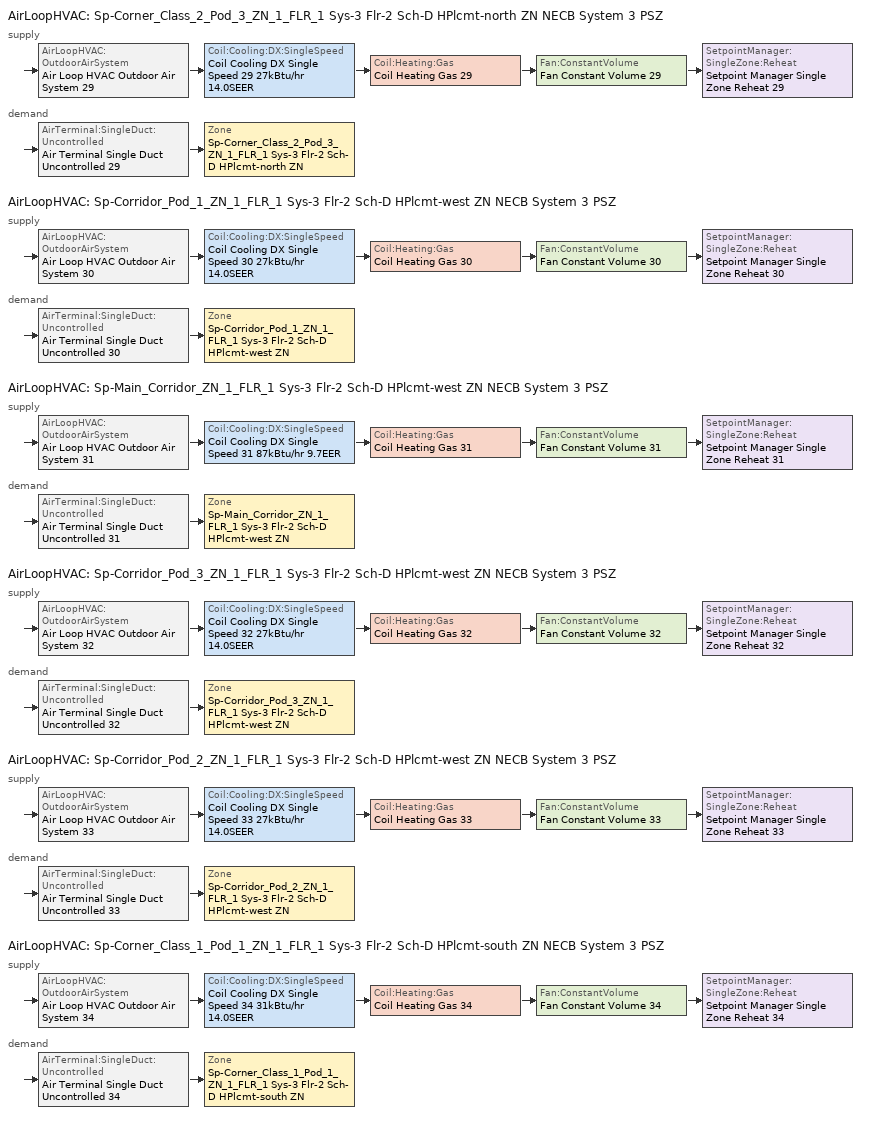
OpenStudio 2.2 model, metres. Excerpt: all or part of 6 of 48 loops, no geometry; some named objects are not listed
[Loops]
AirLoopHVAC 'Sp-Corner_Class_2_Pod_3_ZN_1_FLR_1 Sys-3 Flr-2 Sch-D HPlcmt-north ZN NECB System 3 PSZ'
 supply: AirLoopHVAC:OutdoorAirSystem 'Air Loop HVAC Outdoor Air System 29' > Coil:Cooling:DX:SingleSpeed 'Coil Cooling DX Single Speed 29 27kBtu/hr 14.0SEER' > Coil:Heating:Gas 'Coil Heating Gas 29' > Fan:ConstantVolume 'Fan Constant Volume 29' > SetpointManager:SingleZone:Reheat 'Setpoint Manager Single Zone Reheat 29'
 demand: AirTerminal:SingleDuct:Uncontrolled 'Air Terminal Single Duct Uncontrolled 29' > Zone 'Sp-Corner_Class_2_Pod_3_ZN_1_FLR_1 Sys-3 Flr-2 Sch-D HPlcmt-north ZN'
AirLoopHVAC 'Sp-Corridor_Pod_1_ZN_1_FLR_1 Sys-3 Flr-2 Sch-D HPlcmt-west ZN NECB System 3 PSZ'
 supply: AirLoopHVAC:OutdoorAirSystem 'Air Loop HVAC Outdoor Air System 30' > Coil:Cooling:DX:SingleSpeed 'Coil Cooling DX Single Speed 30 27kBtu/hr 14.0SEER' > Coil:Heating:Gas 'Coil Heating Gas 30' > Fan:ConstantVolume 'Fan Constant Volume 30' > SetpointManager:SingleZone:Reheat 'Setpoint Manager Single Zone Reheat 30'
 demand: AirTerminal:SingleDuct:Uncontrolled 'Air Terminal Single Duct Uncontrolled 30' > Zone 'Sp-Corridor_Pod_1_ZN_1_FLR_1 Sys-3 Flr-2 Sch-D HPlcmt-west ZN'
AirLoopHVAC 'Sp-Main_Corridor_ZN_1_FLR_1 Sys-3 Flr-2 Sch-D HPlcmt-west ZN NECB System 3 PSZ'
 supply: AirLoopHVAC:OutdoorAirSystem 'Air Loop HVAC Outdoor Air System 31' > Coil:Cooling:DX:SingleSpeed 'Coil Cooling DX Single Speed 31 87kBtu/hr 9.7EER' > Coil:Heating:Gas 'Coil Heating Gas 31' > Fan:ConstantVolume 'Fan Constant Volume 31' > SetpointManager:SingleZone:Reheat 'Setpoint Manager Single Zone Reheat 31'
 demand: AirTerminal:SingleDuct:Uncontrolled 'Air Terminal Single Duct Uncontrolled 31' > Zone 'Sp-Main_Corridor_ZN_1_FLR_1 Sys-3 Flr-2 Sch-D HPlcmt-west ZN'
AirLoopHVAC 'Sp-Corridor_Pod_3_ZN_1_FLR_1 Sys-3 Flr-2 Sch-D HPlcmt-west ZN NECB System 3 PSZ'
 supply: AirLoopHVAC:OutdoorAirSystem 'Air Loop HVAC Outdoor Air System 32' > Coil:Cooling:DX:SingleSpeed 'Coil Cooling DX Single Speed 32 27kBtu/hr 14.0SEER' > Coil:Heating:Gas 'Coil Heating Gas 32' > Fan:ConstantVolume 'Fan Constant Volume 32' > SetpointManager:SingleZone:Reheat 'Setpoint Manager Single Zone Reheat 32'
 demand: AirTerminal:SingleDuct:Uncontrolled 'Air Terminal Single Duct Uncontrolled 32' > Zone 'Sp-Corridor_Pod_3_ZN_1_FLR_1 Sys-3 Flr-2 Sch-D HPlcmt-west ZN'
AirLoopHVAC 'Sp-Corridor_Pod_2_ZN_1_FLR_1 Sys-3 Flr-2 Sch-D HPlcmt-west ZN NECB System 3 PSZ'
 supply: AirLoopHVAC:OutdoorAirSystem 'Air Loop HVAC Outdoor Air System 33' > Coil:Cooling:DX:SingleSpeed 'Coil Cooling DX Single Speed 33 27kBtu/hr 14.0SEER' > Coil:Heating:Gas 'Coil Heating Gas 33' > Fan:ConstantVolume 'Fan Constant Volume 33' > SetpointManager:SingleZone:Reheat 'Setpoint Manager Single Zone Reheat 33'
 demand: AirTerminal:SingleDuct:Uncontrolled 'Air Terminal Single Duct Uncontrolled 33' > Zone 'Sp-Corridor_Pod_2_ZN_1_FLR_1 Sys-3 Flr-2 Sch-D HPlcmt-west ZN'
AirLoopHVAC 'Sp-Corner_Class_1_Pod_1_ZN_1_FLR_1 Sys-3 Flr-2 Sch-D HPlcmt-south ZN NECB System 3 PSZ'
 supply: AirLoopHVAC:OutdoorAirSystem 'Air Loop HVAC Outdoor Air System 34' > Coil:Cooling:DX:SingleSpeed 'Coil Cooling DX Single Speed 34 31kBtu/hr 14.0SEER' > Coil:Heating:Gas 'Coil Heating Gas 34' > Fan:ConstantVolume 'Fan Constant Volume 34' > SetpointManager:SingleZone:Reheat 'Setpoint Manager Single Zone Reheat 34'
 demand: AirTerminal:SingleDuct:Uncontrolled 'Air Terminal Single Duct Uncontrolled 34' > Zone 'Sp-Corner_Class_1_Pod_1_ZN_1_FLR_1 Sys-3 Flr-2 Sch-D HPlcmt-south ZN'
[Sizing:Zone] Zone Cooling Design Supply Air Temperature Input Method=SupplyAirTemperature; Zone Cooling Design Supply Air Temperature {C}=13; Zone Cooling Design Supply Air Temperature Difference {deltaC}=11.11; Zone Heating Design Supply Air Temperature Input Method=SupplyAirTemperature; Zone Heating Design Supply Air Temperature {C}=43; Zone Heating Design Supply Air Temperature Difference {deltaC}=11.11; Zone Cooling Design Supply Air Humidity Ratio {kg-H2O/kg-air}=0.0085; Zone Heating Design Supply Air Humidity Ratio {kg-H2O/kg-air}=0.008; Zone Heating Sizing Factor=1.3; Zone Cooling Sizing Factor=1.1; Cooling Design Air Flow Method=DesignDay; Heating Design Air Flow Method=DesignDay; Account for Dedicated Outdoor Air System=No; Dedicated Outdoor Air System Control Strategy=NeutralSupplyAir; Dedicated Outdoor Air Low Setpoint Temperature for Design {C}=autosize; Dedicated Outdoor Air High Setpoint Temperature for Design {C}=autosize
Sp-Corner_Class_2_Pod_3_ZN_1_FLR_1 Sys-3 Flr-2 Sch-D HPlcmt-north ZN; Sp-Corridor_Pod_1_ZN_1_FLR_1 Sys-3 Flr-2 Sch-D HPlcmt-west ZN; Sp-Main_Corridor_ZN_1_FLR_1 Sys-3 Flr-2 Sch-D HPlcmt-west ZN; Sp-Corridor_Pod_3_ZN_1_FLR_1 Sys-3 Flr-2 Sch-D HPlcmt-west ZN; Sp-Corridor_Pod_2_ZN_1_FLR_1 Sys-3 Flr-2 Sch-D HPlcmt-west ZN; Sp-Corner_Class_1_Pod_1_ZN_1_FLR_1 Sys-3 Flr-2 Sch-D HPlcmt-south ZN
[Zone equipment]
Sp-Corner_Class_2_Pod_3_ZN_1_FLR_1 Sys-3 Flr-2 Sch-D HPlcmt-north ZN: Air Terminal Single Duct Uncontrolled 29, Zone HVAC Baseboard Convective Water 29
Sp-Corridor_Pod_1_ZN_1_FLR_1 Sys-3 Flr-2 Sch-D HPlcmt-west ZN: Air Terminal Single Duct Uncontrolled 30, Zone HVAC Baseboard Convective Water 30
Sp-Main_Corridor_ZN_1_FLR_1 Sys-3 Flr-2 Sch-D HPlcmt-west ZN: Air Terminal Single Duct Uncontrolled 31, Zone HVAC Baseboard Convective Water 31
Sp-Corridor_Pod_3_ZN_1_FLR_1 Sys-3 Flr-2 Sch-D HPlcmt-west ZN: Air Terminal Single Duct Uncontrolled 32, Zone HVAC Baseboard Convective Water 32
Sp-Corridor_Pod_2_ZN_1_FLR_1 Sys-3 Flr-2 Sch-D HPlcmt-west ZN: Air Terminal Single Duct Uncontrolled 33, Zone HVAC Baseboard Convective Water 33
Sp-Corner_Class_1_Pod_1_ZN_1_FLR_1 Sys-3 Flr-2 Sch-D HPlcmt-south ZN: Air Terminal Single Duct Uncontrolled 34, Zone HVAC Baseboard Convective Water 34
[AirLoopHVAC] Design Supply Air Flow Rate {m3/s}=AutoSize
Name | Availability Schedule | Availability Manager
Sp-Corner_Class_2_Pod_3_ZN_1_FLR_1 Sys-3 Flr-2 Sch-D HPlcmt-north ZN NECB System 3 PSZ | Sp-Corner_Class_2_Pod_3_ZN_1_FLR_1 Sys-3 Flr-2 Sch-D HPlcmt-north ZN NECB System 3 PSZ Occ Sch | Availability Manager Night Cycle 15
Sp-Corridor_Pod_1_ZN_1_FLR_1 Sys-3 Flr-2 Sch-D HPlcmt-west ZN NECB System 3 PSZ | Sp-Corridor_Pod_1_ZN_1_FLR_1 Sys-3 Flr-2 Sch-D HPlcmt-west ZN NECB System 3 PSZ Occ Sch | Availability Manager Night Cycle 17
Sp-Main_Corridor_ZN_1_FLR_1 Sys-3 Flr-2 Sch-D HPlcmt-west ZN NECB System 3 PSZ | Sp-Main_Corridor_ZN_1_FLR_1 Sys-3 Flr-2 Sch-D HPlcmt-west ZN NECB System 3 PSZ Occ Sch | Availability Manager Night Cycle 28
Sp-Corridor_Pod_3_ZN_1_FLR_1 Sys-3 Flr-2 Sch-D HPlcmt-west ZN NECB System 3 PSZ | Sp-Corridor_Pod_3_ZN_1_FLR_1 Sys-3 Flr-2 Sch-D HPlcmt-west ZN NECB System 3 PSZ Occ Sch | Availability Manager Night Cycle 21
Sp-Corridor_Pod_2_ZN_1_FLR_1 Sys-3 Flr-2 Sch-D HPlcmt-west ZN NECB System 3 PSZ | Sp-Corridor_Pod_2_ZN_1_FLR_1 Sys-3 Flr-2 Sch-D HPlcmt-west ZN NECB System 3 PSZ Occ Sch | Availability Manager Night Cycle 19
Sp-Corner_Class_1_Pod_1_ZN_1_FLR_1 Sys-3 Flr-2 Sch-D HPlcmt-south ZN NECB System 3 PSZ | Sp-Corner_Class_1_Pod_1_ZN_1_FLR_1 Sys-3 Flr-2 Sch-D HPlcmt-south ZN NECB System 3 PSZ Occ Sch | Availability Manager Night Cycle 5
[Sizing:System] Type of Load to Size On=Sensible; Design Outdoor Air Flow Rate {m3/s}=Autosize; Minimum System Air Flow Ratio=1; Preheat Design Temperature {C}=7; Preheat Design Humidity Ratio {kg-H2O/kg-Air}=0.008; Precool Design Temperature {C}=13; Precool Design Humidity Ratio {kg-H2O/kg-Air}=0.008; Central Cooling Design Supply Air Temperature {C}=13; Central Heating Design Supply Air Temperature {C}=43; Sizing Option=NonCoincident; 100% Outdoor Air in Cooling=No; 100% Outdoor Air in Heating=No; Central Cooling Design Supply Air Humidity Ratio {kg-H2O/kg-Air}=0.0085; Central Heating Design Supply Air Humidity Ratio {kg-H2O/kg-Air}=0.008; Cooling Design Air Flow Method=DesignDay; Cooling Design Air Flow Rate {m3/s}=0; Heating Design Air Flow Method=DesignDay; Heating Design Air Flow Rate {m3/s}=0; System Outdoor Air Method=ZoneSum; Zone Maximum Outdoor Air Fraction=1; Cooling Supply Air Flow Rate Per Floor Area {m3/s-m2}=0.00996765; Cooling Fraction of Autosized Cooling Supply Air Flow Rate=1; Cooling Supply Air Flow Rate Per Unit Cooling Capacity {m3/s-W}=3.94755e-05; Heating Supply Air Flow Rate Per Floor Area {m3/s-m2}=0.00996765; Heating Fraction of Autosized Heating Supply Air Flow Rate=1; Heating Fraction of Autosized Cooling Supply Air Flow Rate=1; Heating Supply Air Flow Rate Per Unit Heating Capacity {m3/s-W}=3.15882e-05; Cooling Design Capacity Method=CoolingDesignCapacity; Cooling Design Capacity {W}=autosize; Cooling Design Capacity Per Floor Area {W/m2}=234.7; Fraction of Autosized Cooling Design Capacity=1; Heating Design Capacity Method=HeatingDesignCapacity; Heating Design Capacity {W}=autosize; Heating Design Capacity Per Floor Area {W/m2}=157; Fraction of Autosized Heating Design Capacity=1; Central Cooling Capacity Control Method=OnOff
Sp-Corner_Class_2_Pod_3_ZN_1_FLR_1 Sys-3 Flr-2 Sch-D HPlcmt-north ZN NECB System 3 PSZ; Sp-Corridor_Pod_1_ZN_1_FLR_1 Sys-3 Flr-2 Sch-D HPlcmt-west ZN NECB System 3 PSZ; Sp-Main_Corridor_ZN_1_FLR_1 Sys-3 Flr-2 Sch-D HPlcmt-west ZN NECB System 3 PSZ; Sp-Corridor_Pod_3_ZN_1_FLR_1 Sys-3 Flr-2 Sch-D HPlcmt-west ZN NECB System 3 PSZ; Sp-Corridor_Pod_2_ZN_1_FLR_1 Sys-3 Flr-2 Sch-D HPlcmt-west ZN NECB System 3 PSZ; Sp-Corner_Class_1_Pod_1_ZN_1_FLR_1 Sys-3 Flr-2 Sch-D HPlcmt-south ZN NECB System 3 PSZ
[Fan:ConstantVolume] Availability Schedule=Always On Discrete; Fan Efficiency=0.39975; Pressure Rise {Pa}=640; Maximum Flow Rate {m3/s}=AutoSize; Motor Efficiency=0.615
Fan Constant Volume 29; Fan Constant Volume 30; Fan Constant Volume 31; Fan Constant Volume 32; Fan Constant Volume 33; Fan Constant Volume 34
[Coil:Heating:Gas] Availability Schedule=Always On Discrete; Gas Burner Efficiency=0.8; Nominal Capacity {W}=AutoSize; Parasitic Electric Load {W}=0; Parasitic Gas Load {W}=0
Coil Heating Gas 29; Coil Heating Gas 30; Coil Heating Gas 31; Coil Heating Gas 32; Coil Heating Gas 33; Coil Heating Gas 34
[Coil:Cooling:DX:SingleSpeed] Availability Schedule=Always On Discrete; Rated Total Cooling Capacity {W}=autosize; Rated Sensible Heat Ratio=autosize; Rated Air Flow Rate {m3/s}=autosize; Rated Evaporator Fan Power Per Volume Flow Rate {W/(m3/s)}=773.3; Condenser Type=AirCooled; Evaporative Condenser Effectiveness=0; Evaporative Condenser Air Flow Rate {m3/s}=Autosize; Evaporative Condenser Pump Rated Power Consumption {W}=Autosize; Crankcase Heater Capacity {W}=0; Maximum Outdoor Dry-Bulb Temperature for Crankcase Heater Operation {C}=0; Basin Heater Capacity {W/K}=0; Basin Heater Setpoint Temperature {C}=10
Name | Rated COP {W/W} | Total Cooling Capacity Function of Temperature Curve | Total Cooling Capacity Function of Flow Fraction Curve | Energy Input Ratio Function of Temperature Curve | Energy Input Ratio Function of Flow Fraction Curve | Part Load Fraction Correlation Curve
Coil Cooling DX Single Speed 29 27kBtu/hr 14.0SEER | 3.8248 | DXCOOL-NECB2011-REF-CAPFT 21 | DXCOOL-NECB2011-REF-CAPFFLOW 21 | DXCOOL-NECB2011-REF-COOLEIRFT 21 | DXCOOL-NECB2011-REF-COOLEIRFFLOW 21 | DXCOOL-NECB2011-REF-COOLPLFFPLR 21
Coil Cooling DX Single Speed 30 27kBtu/hr 14.0SEER | 3.8248 | DXCOOL-NECB2011-REF-CAPFT 23 | DXCOOL-NECB2011-REF-CAPFFLOW 23 | DXCOOL-NECB2011-REF-COOLEIRFT 23 | DXCOOL-NECB2011-REF-COOLEIRFFLOW 23 | DXCOOL-NECB2011-REF-COOLPLFFPLR 23
Coil Cooling DX Single Speed 31 87kBtu/hr 9.7EER | 3.34445 | DXCOOL-NECB2011-REF-CAPFT 24 | DXCOOL-NECB2011-REF-CAPFFLOW 24 | DXCOOL-NECB2011-REF-COOLEIRFT 24 | DXCOOL-NECB2011-REF-COOLEIRFFLOW 24 | DXCOOL-NECB2011-REF-COOLPLFFPLR 24
Coil Cooling DX Single Speed 32 27kBtu/hr 14.0SEER | 3.8248 | DXCOOL-NECB2011-REF-CAPFT 25 | DXCOOL-NECB2011-REF-CAPFFLOW 25 | DXCOOL-NECB2011-REF-COOLEIRFT 25 | DXCOOL-NECB2011-REF-COOLEIRFFLOW 25 | DXCOOL-NECB2011-REF-COOLPLFFPLR 25
Coil Cooling DX Single Speed 33 27kBtu/hr 14.0SEER | 3.8248 | DXCOOL-NECB2011-REF-CAPFT 26 | DXCOOL-NECB2011-REF-CAPFFLOW 26 | DXCOOL-NECB2011-REF-COOLEIRFT 26 | DXCOOL-NECB2011-REF-COOLEIRFFLOW 26 | DXCOOL-NECB2011-REF-COOLPLFFPLR 26
Coil Cooling DX Single Speed 34 31kBtu/hr 14.0SEER | 3.8248 | DXCOOL-NECB2011-REF-CAPFT 27 | DXCOOL-NECB2011-REF-CAPFFLOW 27 | DXCOOL-NECB2011-REF-COOLEIRFT 27 | DXCOOL-NECB2011-REF-COOLEIRFFLOW 27 | DXCOOL-NECB2011-REF-COOLPLFFPLR 27
[Controller:OutdoorAir] Minimum Outdoor Air Flow Rate {m3/s}=0; Maximum Outdoor Air Flow Rate {m3/s}=Autosize; Economizer Control Action Type=ModulateFlow; Lockout Type=NoLockout; Minimum Limit Type=FixedMinimum; High Humidity Control=No; Heat Recovery Bypass Control Type=BypassWhenWithinEconomizerLimits
Name | Economizer Control Type | Economizer Maximum Limit Dry-Bulb Temperature {C} | Economizer Maximum Limit Enthalpy {J/kg} | Economizer Minimum Limit Dry-Bulb Temperature {C} | Minimum Outdoor Air Schedule | Controller Mechanical Ventilation
Controller Outdoor Air 29 | NoEconomizer | 28 | 64000 | -100 | Sp-Corner_Class_2_Pod_3_ZN_1_FLR_1 Sys-3 Flr-2 Sch-D HPlcmt-north ZN NECB System 3 PSZ Occ Sch | Controller Mechanical Ventilation 29
Controller Outdoor Air 30 | NoEconomizer | 28 | 64000 | -100 | Sp-Corridor_Pod_1_ZN_1_FLR_1 Sys-3 Flr-2 Sch-D HPlcmt-west ZN NECB System 3 PSZ Occ Sch | Controller Mechanical Ventilation 30
Controller Outdoor Air 31 | DifferentialEnthalpy |  |  |  | Sp-Main_Corridor_ZN_1_FLR_1 Sys-3 Flr-2 Sch-D HPlcmt-west ZN NECB System 3 PSZ Occ Sch | Controller Mechanical Ventilation 31
Controller Outdoor Air 32 | NoEconomizer | 28 | 64000 | -100 | Sp-Corridor_Pod_3_ZN_1_FLR_1 Sys-3 Flr-2 Sch-D HPlcmt-west ZN NECB System 3 PSZ Occ Sch | Controller Mechanical Ventilation 32
Controller Outdoor Air 33 | NoEconomizer | 28 | 64000 | -100 | Sp-Corridor_Pod_2_ZN_1_FLR_1 Sys-3 Flr-2 Sch-D HPlcmt-west ZN NECB System 3 PSZ Occ Sch | Controller Mechanical Ventilation 33
Controller Outdoor Air 34 | NoEconomizer | 28 | 64000 | -100 | Sp-Corner_Class_1_Pod_1_ZN_1_FLR_1 Sys-3 Flr-2 Sch-D HPlcmt-south ZN NECB System 3 PSZ Occ Sch | Controller Mechanical Ventilation 34
[Controller:MechanicalVentilation] Availability Schedule=Always On Discrete; System Outdoor Air Method=ZoneSum
Controller Mechanical Ventilation 29; Controller Mechanical Ventilation 30; Controller Mechanical Ventilation 31; Controller Mechanical Ventilation 32; Controller Mechanical Ventilation 33; Controller Mechanical Ventilation 34
[AirLoopHVAC:OutdoorAirSystem]
Name | Controller
Air Loop HVAC Outdoor Air System 29 | Controller Outdoor Air 29
Air Loop HVAC Outdoor Air System 30 | Controller Outdoor Air 30
Air Loop HVAC Outdoor Air System 31 | Controller Outdoor Air 31
Air Loop HVAC Outdoor Air System 32 | Controller Outdoor Air 32
Air Loop HVAC Outdoor Air System 33 | Controller Outdoor Air 33
Air Loop HVAC Outdoor Air System 34 | Controller Outdoor Air 34
[SetpointManager:SingleZone:Reheat] Minimum Supply Air Temperature {C}=13; Maximum Supply Air Temperature {C}=43
Name | Control Zone
Setpoint Manager Single Zone Reheat 29 | Sp-Corner_Class_2_Pod_3_ZN_1_FLR_1 Sys-3 Flr-2 Sch-D HPlcmt-north ZN
Setpoint Manager Single Zone Reheat 30 | Sp-Corridor_Pod_1_ZN_1_FLR_1 Sys-3 Flr-2 Sch-D HPlcmt-west ZN
Setpoint Manager Single Zone Reheat 31 | Sp-Main_Corridor_ZN_1_FLR_1 Sys-3 Flr-2 Sch-D HPlcmt-west ZN
Setpoint Manager Single Zone Reheat 32 | Sp-Corridor_Pod_3_ZN_1_FLR_1 Sys-3 Flr-2 Sch-D HPlcmt-west ZN
Setpoint Manager Single Zone Reheat 33 | Sp-Corridor_Pod_2_ZN_1_FLR_1 Sys-3 Flr-2 Sch-D HPlcmt-west ZN
Setpoint Manager Single Zone Reheat 34 | Sp-Corner_Class_1_Pod_1_ZN_1_FLR_1 Sys-3 Flr-2 Sch-D HPlcmt-south ZN
[AirTerminal:SingleDuct:Uncontrolled] Availability Schedule=Always On Discrete; Maximum Air Flow Rate {m3/s}=AutoSize
Air Terminal Single Duct Uncontrolled 29; Air Terminal Single Duct Uncontrolled 30; Air Terminal Single Duct Uncontrolled 31; Air Terminal Single Duct Uncontrolled 32; Air Terminal Single Duct Uncontrolled 33; Air Terminal Single Duct Uncontrolled 34
[AvailabilityManager:NightCycle] Control Type=CycleOnAny; Thermostat Tolerance {deltaC}=1; Cycling Run Time {s}=3600
Availability Manager Night Cycle 5; Availability Manager Night Cycle 15; Availability Manager Night Cycle 17; Availability Manager Night Cycle 19; Availability Manager Night Cycle 21; Availability Manager Night Cycle 28
[Schedule:Ruleset]
Name | Default Day Schedule | Summer Design Day Schedule | Winter Design Day Schedule
Sp-Corner_Class_1_Pod_1_ZN_1_FLR_1 Sys-3 Flr-2 Sch-D HPlcmt-south ZN NECB System 3 PSZ Occ Sch | Sp-Corner_Class_1_Pod_1_ZN_1_FLR_1 Sys-3 Flr-2 Sch-D HPlcmt-south ZN NECB System 3 PSZ Occ Sch Default | Sp-Corner_Class_1_Pod_1_ZN_1_FLR_1 Sys-3 Flr-2 Sch-D HPlcmt-south ZN NECB System 3 PSZ Occ Sch Summer Design Day | Sp-Corner_Class_1_Pod_1_ZN_1_FLR_1 Sys-3 Flr-2 Sch-D HPlcmt-south ZN NECB System 3 PSZ Occ Sch Winter Design Day
Sp-Corner_Class_2_Pod_3_ZN_1_FLR_1 Sys-3 Flr-2 Sch-D HPlcmt-north ZN NECB System 3 PSZ Occ Sch | Sp-Corner_Class_2_Pod_3_ZN_1_FLR_1 Sys-3 Flr-2 Sch-D HPlcmt-north ZN NECB System 3 PSZ Occ Sch Default | Sp-Corner_Class_2_Pod_3_ZN_1_FLR_1 Sys-3 Flr-2 Sch-D HPlcmt-north ZN NECB System 3 PSZ Occ Sch Summer Design Day | Sp-Corner_Class_2_Pod_3_ZN_1_FLR_1 Sys-3 Flr-2 Sch-D HPlcmt-north ZN NECB System 3 PSZ Occ Sch Winter Design Day
Sp-Corridor_Pod_1_ZN_1_FLR_1 Sys-3 Flr-2 Sch-D HPlcmt-west ZN NECB System 3 PSZ Occ Sch | Sp-Corridor_Pod_1_ZN_1_FLR_1 Sys-3 Flr-2 Sch-D HPlcmt-west ZN NECB System 3 PSZ Occ Sch Default | Sp-Corridor_Pod_1_ZN_1_FLR_1 Sys-3 Flr-2 Sch-D HPlcmt-west ZN NECB System 3 PSZ Occ Sch Summer Design Day | Sp-Corridor_Pod_1_ZN_1_FLR_1 Sys-3 Flr-2 Sch-D HPlcmt-west ZN NECB System 3 PSZ Occ Sch Winter Design Day
Sp-Corridor_Pod_2_ZN_1_FLR_1 Sys-3 Flr-2 Sch-D HPlcmt-west ZN NECB System 3 PSZ Occ Sch | Sp-Corridor_Pod_2_ZN_1_FLR_1 Sys-3 Flr-2 Sch-D HPlcmt-west ZN NECB System 3 PSZ Occ Sch Default | Sp-Corridor_Pod_2_ZN_1_FLR_1 Sys-3 Flr-2 Sch-D HPlcmt-west ZN NECB System 3 PSZ Occ Sch Summer Design Day | Sp-Corridor_Pod_2_ZN_1_FLR_1 Sys-3 Flr-2 Sch-D HPlcmt-west ZN NECB System 3 PSZ Occ Sch Winter Design Day
Sp-Corridor_Pod_3_ZN_1_FLR_1 Sys-3 Flr-2 Sch-D HPlcmt-west ZN NECB System 3 PSZ Occ Sch | Sp-Corridor_Pod_3_ZN_1_FLR_1 Sys-3 Flr-2 Sch-D HPlcmt-west ZN NECB System 3 PSZ Occ Sch Default | Sp-Corridor_Pod_3_ZN_1_FLR_1 Sys-3 Flr-2 Sch-D HPlcmt-west ZN NECB System 3 PSZ Occ Sch Summer Design Day | Sp-Corridor_Pod_3_ZN_1_FLR_1 Sys-3 Flr-2 Sch-D HPlcmt-west ZN NECB System 3 PSZ Occ Sch Winter Design Day
Sp-Main_Corridor_ZN_1_FLR_1 Sys-3 Flr-2 Sch-D HPlcmt-west ZN NECB System 3 PSZ Occ Sch | Sp-Main_Corridor_ZN_1_FLR_1 Sys-3 Flr-2 Sch-D HPlcmt-west ZN NECB System 3 PSZ Occ Sch Default | Sp-Main_Corridor_ZN_1_FLR_1 Sys-3 Flr-2 Sch-D HPlcmt-west ZN NECB System 3 PSZ Occ Sch Summer Design Day | Sp-Main_Corridor_ZN_1_FLR_1 Sys-3 Flr-2 Sch-D HPlcmt-west ZN NECB System 3 PSZ Occ Sch Winter Design Day
[Schedule:Day]
Sp-Corner_Class_1_Pod_1_ZN_1_FLR_1 Sys-3 Flr-2 Sch-D HPlcmt-south ZN NECB System 3 PSZ Occ Sch Default; Sp-Corner_Class_1_Pod_1_ZN_1_FLR_1 Sys-3 Flr-2 Sch-D HPlcmt-south ZN NECB System 3 PSZ Occ Sch Winter Design Day; Sp-Corner_Class_1_Pod_1_ZN_1_FLR_1 Sys-3 Flr-2 Sch-D HPlcmt-south ZN NECB System 3 PSZ Occ Sch Summer Design Day; Sp-Corner_Class_2_Pod_3_ZN_1_FLR_1 Sys-3 Flr-2 Sch-D HPlcmt-north ZN NECB System 3 PSZ Occ Sch Default; Sp-Corner_Class_2_Pod_3_ZN_1_FLR_1 Sys-3 Flr-2 Sch-D HPlcmt-north ZN NECB System 3 PSZ Occ Sch Winter Design Day; Sp-Corner_Class_2_Pod_3_ZN_1_FLR_1 Sys-3 Flr-2 Sch-D HPlcmt-north ZN NECB System 3 PSZ Occ Sch Summer Design Day; Sp-Corridor_Pod_1_ZN_1_FLR_1 Sys-3 Flr-2 Sch-D HPlcmt-west ZN NECB System 3 PSZ Occ Sch Default; Sp-Corridor_Pod_1_ZN_1_FLR_1 Sys-3 Flr-2 Sch-D HPlcmt-west ZN NECB System 3 PSZ Occ Sch Winter Design Day; Sp-Corridor_Pod_1_ZN_1_FLR_1 Sys-3 Flr-2 Sch-D HPlcmt-west ZN NECB System 3 PSZ Occ Sch Summer Design Day; Sp-Corridor_Pod_2_ZN_1_FLR_1 Sys-3 Flr-2 Sch-D HPlcmt-west ZN NECB System 3 PSZ Occ Sch Default; Sp-Corridor_Pod_2_ZN_1_FLR_1 Sys-3 Flr-2 Sch-D HPlcmt-west ZN NECB System 3 PSZ Occ Sch Winter Design Day; Sp-Corridor_Pod_2_ZN_1_FLR_1 Sys-3 Flr-2 Sch-D HPlcmt-west ZN NECB System 3 PSZ Occ Sch Summer Design Day; Sp-Corridor_Pod_3_ZN_1_FLR_1 Sys-3 Flr-2 Sch-D HPlcmt-west ZN NECB System 3 PSZ Occ Sch Default; Sp-Corridor_Pod_3_ZN_1_FLR_1 Sys-3 Flr-2 Sch-D HPlcmt-west ZN NECB System 3 PSZ Occ Sch Winter Design Day; Sp-Corridor_Pod_3_ZN_1_FLR_1 Sys-3 Flr-2 Sch-D HPlcmt-west ZN NECB System 3 PSZ Occ Sch Summer Design Day; Sp-Main_Corridor_ZN_1_FLR_1 Sys-3 Flr-2 Sch-D HPlcmt-west ZN NECB System 3 PSZ Occ Sch Default; Sp-Main_Corridor_ZN_1_FLR_1 Sys-3 Flr-2 Sch-D HPlcmt-west ZN NECB System 3 PSZ Occ Sch Winter Design Day; Sp-Main_Corridor_ZN_1_FLR_1 Sys-3 Flr-2 Sch-D HPlcmt-west ZN NECB System 3 PSZ Occ Sch Summer Design Day: 24, 0, 1
Sp-Corner_Class_1_Pod_1_ZN_1_FLR_1 Sys-3 Flr-2 Sch-D HPlcmt-south ZN NECB System 3 PSZ Occ Sch Monday; Sp-Corner_Class_1_Pod_1_ZN_1_FLR_1 Sys-3 Flr-2 Sch-D HPlcmt-south ZN NECB System 3 PSZ Occ Sch Tuesday; Sp-Corner_Class_1_Pod_1_ZN_1_FLR_1 Sys-3 Flr-2 Sch-D HPlcmt-south ZN NECB System 3 PSZ Occ Sch Wednesday; Sp-Corner_Class_1_Pod_1_ZN_1_FLR_1 Sys-3 Flr-2 Sch-D HPlcmt-south ZN NECB System 3 PSZ Occ Sch Thursday; Sp-Corner_Class_1_Pod_1_ZN_1_FLR_1 Sys-3 Flr-2 Sch-D HPlcmt-south ZN NECB System 3 PSZ Occ Sch Friday; Sp-Corner_Class_2_Pod_3_ZN_1_FLR_1 Sys-3 Flr-2 Sch-D HPlcmt-north ZN NECB System 3 PSZ Occ Sch Monday; Sp-Corner_Class_2_Pod_3_ZN_1_FLR_1 Sys-3 Flr-2 Sch-D HPlcmt-north ZN NECB System 3 PSZ Occ Sch Tuesday; Sp-Corner_Class_2_Pod_3_ZN_1_FLR_1 Sys-3 Flr-2 Sch-D HPlcmt-north ZN NECB System 3 PSZ Occ Sch Wednesday; Sp-Corner_Class_2_Pod_3_ZN_1_FLR_1 Sys-3 Flr-2 Sch-D HPlcmt-north ZN NECB System 3 PSZ Occ Sch Thursday; Sp-Corner_Class_2_Pod_3_ZN_1_FLR_1 Sys-3 Flr-2 Sch-D HPlcmt-north ZN NECB System 3 PSZ Occ Sch Friday; Sp-Corridor_Pod_1_ZN_1_FLR_1 Sys-3 Flr-2 Sch-D HPlcmt-west ZN NECB System 3 PSZ Occ Sch Monday; Sp-Corridor_Pod_1_ZN_1_FLR_1 Sys-3 Flr-2 Sch-D HPlcmt-west ZN NECB System 3 PSZ Occ Sch Tuesday; Sp-Corridor_Pod_1_ZN_1_FLR_1 Sys-3 Flr-2 Sch-D HPlcmt-west ZN NECB System 3 PSZ Occ Sch Wednesday; Sp-Corridor_Pod_1_ZN_1_FLR_1 Sys-3 Flr-2 Sch-D HPlcmt-west ZN NECB System 3 PSZ Occ Sch Thursday; Sp-Corridor_Pod_1_ZN_1_FLR_1 Sys-3 Flr-2 Sch-D HPlcmt-west ZN NECB System 3 PSZ Occ Sch Friday; Sp-Corridor_Pod_2_ZN_1_FLR_1 Sys-3 Flr-2 Sch-D HPlcmt-west ZN NECB System 3 PSZ Occ Sch Monday; Sp-Corridor_Pod_2_ZN_1_FLR_1 Sys-3 Flr-2 Sch-D HPlcmt-west ZN NECB System 3 PSZ Occ Sch Tuesday; Sp-Corridor_Pod_2_ZN_1_FLR_1 Sys-3 Flr-2 Sch-D HPlcmt-west ZN NECB System 3 PSZ Occ Sch Wednesday; Sp-Corridor_Pod_2_ZN_1_FLR_1 Sys-3 Flr-2 Sch-D HPlcmt-west ZN NECB System 3 PSZ Occ Sch Thursday; Sp-Corridor_Pod_2_ZN_1_FLR_1 Sys-3 Flr-2 Sch-D HPlcmt-west ZN NECB System 3 PSZ Occ Sch Friday; Sp-Corridor_Pod_3_ZN_1_FLR_1 Sys-3 Flr-2 Sch-D HPlcmt-west ZN NECB System 3 PSZ Occ Sch Monday; Sp-Corridor_Pod_3_ZN_1_FLR_1 Sys-3 Flr-2 Sch-D HPlcmt-west ZN NECB System 3 PSZ Occ Sch Tuesday; Sp-Corridor_Pod_3_ZN_1_FLR_1 Sys-3 Flr-2 Sch-D HPlcmt-west ZN NECB System 3 PSZ Occ Sch Wednesday; Sp-Corridor_Pod_3_ZN_1_FLR_1 Sys-3 Flr-2 Sch-D HPlcmt-west ZN NECB System 3 PSZ Occ Sch Thursday; Sp-Corridor_Pod_3_ZN_1_FLR_1 Sys-3 Flr-2 Sch-D HPlcmt-west ZN NECB System 3 PSZ Occ Sch Friday; Sp-Main_Corridor_ZN_1_FLR_1 Sys-3 Flr-2 Sch-D HPlcmt-west ZN NECB System 3 PSZ Occ Sch Monday; Sp-Main_Corridor_ZN_1_FLR_1 Sys-3 Flr-2 Sch-D HPlcmt-west ZN NECB System 3 PSZ Occ Sch Tuesday; Sp-Main_Corridor_ZN_1_FLR_1 Sys-3 Flr-2 Sch-D HPlcmt-west ZN NECB System 3 PSZ Occ Sch Wednesday; Sp-Main_Corridor_ZN_1_FLR_1 Sys-3 Flr-2 Sch-D HPlcmt-west ZN NECB System 3 PSZ Occ Sch Thursday; Sp-Main_Corridor_ZN_1_FLR_1 Sys-3 Flr-2 Sch-D HPlcmt-west ZN NECB System 3 PSZ Occ Sch Friday: 9, 0, 0, 18, 0, 1, 19, 0, 0, 22, 0, 1, 24, 0, 0
Sp-Corner_Class_1_Pod_1_ZN_1_FLR_1 Sys-3 Flr-2 Sch-D HPlcmt-south ZN NECB System 3 PSZ Occ Sch Saturday; Sp-Corner_Class_1_Pod_1_ZN_1_FLR_1 Sys-3 Flr-2 Sch-D HPlcmt-south ZN NECB System 3 PSZ Occ Sch Sunday; Sp-Corner_Class_2_Pod_3_ZN_1_FLR_1 Sys-3 Flr-2 Sch-D HPlcmt-north ZN NECB System 3 PSZ Occ Sch Saturday; Sp-Corner_Class_2_Pod_3_ZN_1_FLR_1 Sys-3 Flr-2 Sch-D HPlcmt-north ZN NECB System 3 PSZ Occ Sch Sunday; Sp-Corridor_Pod_1_ZN_1_FLR_1 Sys-3 Flr-2 Sch-D HPlcmt-west ZN NECB System 3 PSZ Occ Sch Saturday; Sp-Corridor_Pod_1_ZN_1_FLR_1 Sys-3 Flr-2 Sch-D HPlcmt-west ZN NECB System 3 PSZ Occ Sch Sunday; Sp-Corridor_Pod_2_ZN_1_FLR_1 Sys-3 Flr-2 Sch-D HPlcmt-west ZN NECB System 3 PSZ Occ Sch Saturday; Sp-Corridor_Pod_2_ZN_1_FLR_1 Sys-3 Flr-2 Sch-D HPlcmt-west ZN NECB System 3 PSZ Occ Sch Sunday; Sp-Corridor_Pod_3_ZN_1_FLR_1 Sys-3 Flr-2 Sch-D HPlcmt-west ZN NECB System 3 PSZ Occ Sch Saturday; Sp-Corridor_Pod_3_ZN_1_FLR_1 Sys-3 Flr-2 Sch-D HPlcmt-west ZN NECB System 3 PSZ Occ Sch Sunday; Sp-Main_Corridor_ZN_1_FLR_1 Sys-3 Flr-2 Sch-D HPlcmt-west ZN NECB System 3 PSZ Occ Sch Saturday; Sp-Main_Corridor_ZN_1_FLR_1 Sys-3 Flr-2 Sch-D HPlcmt-west ZN NECB System 3 PSZ Occ Sch Sunday: 24, 0, 0
[Schedule:Rule] Date Specification Type=DateRange; Start Month=1; Start Day=1; End Month=12
Name | Schedule Ruleset | Rule Order | Day Schedule | Apply Monday | End Day | Apply Tuesday | Apply Wednesday | Apply Thursday | Apply Friday | Apply Saturday | Apply Sunday
Sp-Corner_Class_1_Pod_1_ZN_1_FLR_1 Sys-3 Flr-2 Sch-D HPlcmt-south ZN NECB System 3 PSZ Occ Sch Monday Rule | Sp-Corner_Class_1_Pod_1_ZN_1_FLR_1 Sys-3 Flr-2 Sch-D HPlcmt-south ZN NECB System 3 PSZ Occ Sch | 6 | Sp-Corner_Class_1_Pod_1_ZN_1_FLR_1 Sys-3 Flr-2 Sch-D HPlcmt-south ZN NECB System 3 PSZ Occ Sch Monday | Yes | 25
Sp-Corner_Class_1_Pod_1_ZN_1_FLR_1 Sys-3 Flr-2 Sch-D HPlcmt-south ZN NECB System 3 PSZ Occ Sch Tuesday Rule | Sp-Corner_Class_1_Pod_1_ZN_1_FLR_1 Sys-3 Flr-2 Sch-D HPlcmt-south ZN NECB System 3 PSZ Occ Sch | 5 | Sp-Corner_Class_1_Pod_1_ZN_1_FLR_1 Sys-3 Flr-2 Sch-D HPlcmt-south ZN NECB System 3 PSZ Occ Sch Tuesday |  | 26 | Yes
Sp-Corner_Class_1_Pod_1_ZN_1_FLR_1 Sys-3 Flr-2 Sch-D HPlcmt-south ZN NECB System 3 PSZ Occ Sch Wednesday Rule | Sp-Corner_Class_1_Pod_1_ZN_1_FLR_1 Sys-3 Flr-2 Sch-D HPlcmt-south ZN NECB System 3 PSZ Occ Sch | 4 | Sp-Corner_Class_1_Pod_1_ZN_1_FLR_1 Sys-3 Flr-2 Sch-D HPlcmt-south ZN NECB System 3 PSZ Occ Sch Wednesday |  | 27 |  | Yes
Sp-Corner_Class_1_Pod_1_ZN_1_FLR_1 Sys-3 Flr-2 Sch-D HPlcmt-south ZN NECB System 3 PSZ Occ Sch Thursday Rule | Sp-Corner_Class_1_Pod_1_ZN_1_FLR_1 Sys-3 Flr-2 Sch-D HPlcmt-south ZN NECB System 3 PSZ Occ Sch | 3 | Sp-Corner_Class_1_Pod_1_ZN_1_FLR_1 Sys-3 Flr-2 Sch-D HPlcmt-south ZN NECB System 3 PSZ Occ Sch Thursday |  | 28 |  |  | Yes
Sp-Corner_Class_1_Pod_1_ZN_1_FLR_1 Sys-3 Flr-2 Sch-D HPlcmt-south ZN NECB System 3 PSZ Occ Sch Friday Rule | Sp-Corner_Class_1_Pod_1_ZN_1_FLR_1 Sys-3 Flr-2 Sch-D HPlcmt-south ZN NECB System 3 PSZ Occ Sch | 2 | Sp-Corner_Class_1_Pod_1_ZN_1_FLR_1 Sys-3 Flr-2 Sch-D HPlcmt-south ZN NECB System 3 PSZ Occ Sch Friday |  | 29 |  |  |  | Yes
Sp-Corner_Class_1_Pod_1_ZN_1_FLR_1 Sys-3 Flr-2 Sch-D HPlcmt-south ZN NECB System 3 PSZ Occ Sch Saturday Rule | Sp-Corner_Class_1_Pod_1_ZN_1_FLR_1 Sys-3 Flr-2 Sch-D HPlcmt-south ZN NECB System 3 PSZ Occ Sch | 1 | Sp-Corner_Class_1_Pod_1_ZN_1_FLR_1 Sys-3 Flr-2 Sch-D HPlcmt-south ZN NECB System 3 PSZ Occ Sch Saturday |  | 30 |  |  |  |  | Yes
Sp-Corner_Class_1_Pod_1_ZN_1_FLR_1 Sys-3 Flr-2 Sch-D HPlcmt-south ZN NECB System 3 PSZ Occ Sch Sunday Rule | Sp-Corner_Class_1_Pod_1_ZN_1_FLR_1 Sys-3 Flr-2 Sch-D HPlcmt-south ZN NECB System 3 PSZ Occ Sch | 0 | Sp-Corner_Class_1_Pod_1_ZN_1_FLR_1 Sys-3 Flr-2 Sch-D HPlcmt-south ZN NECB System 3 PSZ Occ Sch Sunday |  | 31 |  |  |  |  |  | Yes
Sp-Corner_Class_2_Pod_3_ZN_1_FLR_1 Sys-3 Flr-2 Sch-D HPlcmt-north ZN NECB System 3 PSZ Occ Sch Monday Rule | Sp-Corner_Class_2_Pod_3_ZN_1_FLR_1 Sys-3 Flr-2 Sch-D HPlcmt-north ZN NECB System 3 PSZ Occ Sch | 6 | Sp-Corner_Class_2_Pod_3_ZN_1_FLR_1 Sys-3 Flr-2 Sch-D HPlcmt-north ZN NECB System 3 PSZ Occ Sch Monday | Yes | 25
Sp-Corner_Class_2_Pod_3_ZN_1_FLR_1 Sys-3 Flr-2 Sch-D HPlcmt-north ZN NECB System 3 PSZ Occ Sch Tuesday Rule | Sp-Corner_Class_2_Pod_3_ZN_1_FLR_1 Sys-3 Flr-2 Sch-D HPlcmt-north ZN NECB System 3 PSZ Occ Sch | 5 | Sp-Corner_Class_2_Pod_3_ZN_1_FLR_1 Sys-3 Flr-2 Sch-D HPlcmt-north ZN NECB System 3 PSZ Occ Sch Tuesday |  | 26 | Yes
Sp-Corner_Class_2_Pod_3_ZN_1_FLR_1 Sys-3 Flr-2 Sch-D HPlcmt-north ZN NECB System 3 PSZ Occ Sch Wednesday Rule | Sp-Corner_Class_2_Pod_3_ZN_1_FLR_1 Sys-3 Flr-2 Sch-D HPlcmt-north ZN NECB System 3 PSZ Occ Sch | 4 | Sp-Corner_Class_2_Pod_3_ZN_1_FLR_1 Sys-3 Flr-2 Sch-D HPlcmt-north ZN NECB System 3 PSZ Occ Sch Wednesday |  | 27 |  | Yes
Sp-Corner_Class_2_Pod_3_ZN_1_FLR_1 Sys-3 Flr-2 Sch-D HPlcmt-north ZN NECB System 3 PSZ Occ Sch Thursday Rule | Sp-Corner_Class_2_Pod_3_ZN_1_FLR_1 Sys-3 Flr-2 Sch-D HPlcmt-north ZN NECB System 3 PSZ Occ Sch | 3 | Sp-Corner_Class_2_Pod_3_ZN_1_FLR_1 Sys-3 Flr-2 Sch-D HPlcmt-north ZN NECB System 3 PSZ Occ Sch Thursday |  | 28 |  |  | Yes
Sp-Corner_Class_2_Pod_3_ZN_1_FLR_1 Sys-3 Flr-2 Sch-D HPlcmt-north ZN NECB System 3 PSZ Occ Sch Friday Rule | Sp-Corner_Class_2_Pod_3_ZN_1_FLR_1 Sys-3 Flr-2 Sch-D HPlcmt-north ZN NECB System 3 PSZ Occ Sch | 2 | Sp-Corner_Class_2_Pod_3_ZN_1_FLR_1 Sys-3 Flr-2 Sch-D HPlcmt-north ZN NECB System 3 PSZ Occ Sch Friday |  | 29 |  |  |  | Yes
Sp-Corner_Class_2_Pod_3_ZN_1_FLR_1 Sys-3 Flr-2 Sch-D HPlcmt-north ZN NECB System 3 PSZ Occ Sch Saturday Rule | Sp-Corner_Class_2_Pod_3_ZN_1_FLR_1 Sys-3 Flr-2 Sch-D HPlcmt-north ZN NECB System 3 PSZ Occ Sch | 1 | Sp-Corner_Class_2_Pod_3_ZN_1_FLR_1 Sys-3 Flr-2 Sch-D HPlcmt-north ZN NECB System 3 PSZ Occ Sch Saturday |  | 30 |  |  |  |  | Yes
Sp-Corner_Class_2_Pod_3_ZN_1_FLR_1 Sys-3 Flr-2 Sch-D HPlcmt-north ZN NECB System 3 PSZ Occ Sch Sunday Rule | Sp-Corner_Class_2_Pod_3_ZN_1_FLR_1 Sys-3 Flr-2 Sch-D HPlcmt-north ZN NECB System 3 PSZ Occ Sch | 0 | Sp-Corner_Class_2_Pod_3_ZN_1_FLR_1 Sys-3 Flr-2 Sch-D HPlcmt-north ZN NECB System 3 PSZ Occ Sch Sunday |  | 31 |  |  |  |  |  | Yes
Sp-Corridor_Pod_1_ZN_1_FLR_1 Sys-3 Flr-2 Sch-D HPlcmt-west ZN NECB System 3 PSZ Occ Sch Monday Rule | Sp-Corridor_Pod_1_ZN_1_FLR_1 Sys-3 Flr-2 Sch-D HPlcmt-west ZN NECB System 3 PSZ Occ Sch | 6 | Sp-Corridor_Pod_1_ZN_1_FLR_1 Sys-3 Flr-2 Sch-D HPlcmt-west ZN NECB System 3 PSZ Occ Sch Monday | Yes | 25
Sp-Corridor_Pod_1_ZN_1_FLR_1 Sys-3 Flr-2 Sch-D HPlcmt-west ZN NECB System 3 PSZ Occ Sch Tuesday Rule | Sp-Corridor_Pod_1_ZN_1_FLR_1 Sys-3 Flr-2 Sch-D HPlcmt-west ZN NECB System 3 PSZ Occ Sch | 5 | Sp-Corridor_Pod_1_ZN_1_FLR_1 Sys-3 Flr-2 Sch-D HPlcmt-west ZN NECB System 3 PSZ Occ Sch Tuesday |  | 26 | Yes
Sp-Corridor_Pod_1_ZN_1_FLR_1 Sys-3 Flr-2 Sch-D HPlcmt-west ZN NECB System 3 PSZ Occ Sch Wednesday Rule | Sp-Corridor_Pod_1_ZN_1_FLR_1 Sys-3 Flr-2 Sch-D HPlcmt-west ZN NECB System 3 PSZ Occ Sch | 4 | Sp-Corridor_Pod_1_ZN_1_FLR_1 Sys-3 Flr-2 Sch-D HPlcmt-west ZN NECB System 3 PSZ Occ Sch Wednesday |  | 27 |  | Yes
Sp-Corridor_Pod_1_ZN_1_FLR_1 Sys-3 Flr-2 Sch-D HPlcmt-west ZN NECB System 3 PSZ Occ Sch Thursday Rule | Sp-Corridor_Pod_1_ZN_1_FLR_1 Sys-3 Flr-2 Sch-D HPlcmt-west ZN NECB System 3 PSZ Occ Sch | 3 | Sp-Corridor_Pod_1_ZN_1_FLR_1 Sys-3 Flr-2 Sch-D HPlcmt-west ZN NECB System 3 PSZ Occ Sch Thursday |  | 28 |  |  | Yes
Sp-Corridor_Pod_1_ZN_1_FLR_1 Sys-3 Flr-2 Sch-D HPlcmt-west ZN NECB System 3 PSZ Occ Sch Friday Rule | Sp-Corridor_Pod_1_ZN_1_FLR_1 Sys-3 Flr-2 Sch-D HPlcmt-west ZN NECB System 3 PSZ Occ Sch | 2 | Sp-Corridor_Pod_1_ZN_1_FLR_1 Sys-3 Flr-2 Sch-D HPlcmt-west ZN NECB System 3 PSZ Occ Sch Friday |  | 29 |  |  |  | Yes
Sp-Corridor_Pod_1_ZN_1_FLR_1 Sys-3 Flr-2 Sch-D HPlcmt-west ZN NECB System 3 PSZ Occ Sch Saturday Rule | Sp-Corridor_Pod_1_ZN_1_FLR_1 Sys-3 Flr-2 Sch-D HPlcmt-west ZN NECB System 3 PSZ Occ Sch | 1 | Sp-Corridor_Pod_1_ZN_1_FLR_1 Sys-3 Flr-2 Sch-D HPlcmt-west ZN NECB System 3 PSZ Occ Sch Saturday |  | 30 |  |  |  |  | Yes
Sp-Corridor_Pod_1_ZN_1_FLR_1 Sys-3 Flr-2 Sch-D HPlcmt-west ZN NECB System 3 PSZ Occ Sch Sunday Rule | Sp-Corridor_Pod_1_ZN_1_FLR_1 Sys-3 Flr-2 Sch-D HPlcmt-west ZN NECB System 3 PSZ Occ Sch | 0 | Sp-Corridor_Pod_1_ZN_1_FLR_1 Sys-3 Flr-2 Sch-D HPlcmt-west ZN NECB System 3 PSZ Occ Sch Sunday |  | 31 |  |  |  |  |  | Yes
Sp-Corridor_Pod_2_ZN_1_FLR_1 Sys-3 Flr-2 Sch-D HPlcmt-west ZN NECB System 3 PSZ Occ Sch Monday Rule | Sp-Corridor_Pod_2_ZN_1_FLR_1 Sys-3 Flr-2 Sch-D HPlcmt-west ZN NECB System 3 PSZ Occ Sch | 6 | Sp-Corridor_Pod_2_ZN_1_FLR_1 Sys-3 Flr-2 Sch-D HPlcmt-west ZN NECB System 3 PSZ Occ Sch Monday | Yes | 25
Sp-Corridor_Pod_2_ZN_1_FLR_1 Sys-3 Flr-2 Sch-D HPlcmt-west ZN NECB System 3 PSZ Occ Sch Tuesday Rule | Sp-Corridor_Pod_2_ZN_1_FLR_1 Sys-3 Flr-2 Sch-D HPlcmt-west ZN NECB System 3 PSZ Occ Sch | 5 | Sp-Corridor_Pod_2_ZN_1_FLR_1 Sys-3 Flr-2 Sch-D HPlcmt-west ZN NECB System 3 PSZ Occ Sch Tuesday |  | 26 | Yes
Sp-Corridor_Pod_2_ZN_1_FLR_1 Sys-3 Flr-2 Sch-D HPlcmt-west ZN NECB System 3 PSZ Occ Sch Wednesday Rule | Sp-Corridor_Pod_2_ZN_1_FLR_1 Sys-3 Flr-2 Sch-D HPlcmt-west ZN NECB System 3 PSZ Occ Sch | 4 | Sp-Corridor_Pod_2_ZN_1_FLR_1 Sys-3 Flr-2 Sch-D HPlcmt-west ZN NECB System 3 PSZ Occ Sch Wednesday |  | 27 |  | Yes
Sp-Corridor_Pod_2_ZN_1_FLR_1 Sys-3 Flr-2 Sch-D HPlcmt-west ZN NECB System 3 PSZ Occ Sch Thursday Rule | Sp-Corridor_Pod_2_ZN_1_FLR_1 Sys-3 Flr-2 Sch-D HPlcmt-west ZN NECB System 3 PSZ Occ Sch | 3 | Sp-Corridor_Pod_2_ZN_1_FLR_1 Sys-3 Flr-2 Sch-D HPlcmt-west ZN NECB System 3 PSZ Occ Sch Thursday |  | 28 |  |  | Yes
Sp-Corridor_Pod_2_ZN_1_FLR_1 Sys-3 Flr-2 Sch-D HPlcmt-west ZN NECB System 3 PSZ Occ Sch Friday Rule | Sp-Corridor_Pod_2_ZN_1_FLR_1 Sys-3 Flr-2 Sch-D HPlcmt-west ZN NECB System 3 PSZ Occ Sch | 2 | Sp-Corridor_Pod_2_ZN_1_FLR_1 Sys-3 Flr-2 Sch-D HPlcmt-west ZN NECB System 3 PSZ Occ Sch Friday |  | 29 |  |  |  | Yes
Sp-Corridor_Pod_2_ZN_1_FLR_1 Sys-3 Flr-2 Sch-D HPlcmt-west ZN NECB System 3 PSZ Occ Sch Saturday Rule | Sp-Corridor_Pod_2_ZN_1_FLR_1 Sys-3 Flr-2 Sch-D HPlcmt-west ZN NECB System 3 PSZ Occ Sch | 1 | Sp-Corridor_Pod_2_ZN_1_FLR_1 Sys-3 Flr-2 Sch-D HPlcmt-west ZN NECB System 3 PSZ Occ Sch Saturday |  | 30 |  |  |  |  | Yes
Sp-Corridor_Pod_2_ZN_1_FLR_1 Sys-3 Flr-2 Sch-D HPlcmt-west ZN NECB System 3 PSZ Occ Sch Sunday Rule | Sp-Corridor_Pod_2_ZN_1_FLR_1 Sys-3 Flr-2 Sch-D HPlcmt-west ZN NECB System 3 PSZ Occ Sch | 0 | Sp-Corridor_Pod_2_ZN_1_FLR_1 Sys-3 Flr-2 Sch-D HPlcmt-west ZN NECB System 3 PSZ Occ Sch Sunday |  | 31 |  |  |  |  |  | Yes
Sp-Corridor_Pod_3_ZN_1_FLR_1 Sys-3 Flr-2 Sch-D HPlcmt-west ZN NECB System 3 PSZ Occ Sch Monday Rule | Sp-Corridor_Pod_3_ZN_1_FLR_1 Sys-3 Flr-2 Sch-D HPlcmt-west ZN NECB System 3 PSZ Occ Sch | 6 | Sp-Corridor_Pod_3_ZN_1_FLR_1 Sys-3 Flr-2 Sch-D HPlcmt-west ZN NECB System 3 PSZ Occ Sch Monday | Yes | 25
Sp-Corridor_Pod_3_ZN_1_FLR_1 Sys-3 Flr-2 Sch-D HPlcmt-west ZN NECB System 3 PSZ Occ Sch Tuesday Rule | Sp-Corridor_Pod_3_ZN_1_FLR_1 Sys-3 Flr-2 Sch-D HPlcmt-west ZN NECB System 3 PSZ Occ Sch | 5 | Sp-Corridor_Pod_3_ZN_1_FLR_1 Sys-3 Flr-2 Sch-D HPlcmt-west ZN NECB System 3 PSZ Occ Sch Tuesday |  | 26 | Yes
Sp-Corridor_Pod_3_ZN_1_FLR_1 Sys-3 Flr-2 Sch-D HPlcmt-west ZN NECB System 3 PSZ Occ Sch Wednesday Rule | Sp-Corridor_Pod_3_ZN_1_FLR_1 Sys-3 Flr-2 Sch-D HPlcmt-west ZN NECB System 3 PSZ Occ Sch | 4 | Sp-Corridor_Pod_3_ZN_1_FLR_1 Sys-3 Flr-2 Sch-D HPlcmt-west ZN NECB System 3 PSZ Occ Sch Wednesday |  | 27 |  | Yes
Sp-Corridor_Pod_3_ZN_1_FLR_1 Sys-3 Flr-2 Sch-D HPlcmt-west ZN NECB System 3 PSZ Occ Sch Thursday Rule | Sp-Corridor_Pod_3_ZN_1_FLR_1 Sys-3 Flr-2 Sch-D HPlcmt-west ZN NECB System 3 PSZ Occ Sch | 3 | Sp-Corridor_Pod_3_ZN_1_FLR_1 Sys-3 Flr-2 Sch-D HPlcmt-west ZN NECB System 3 PSZ Occ Sch Thursday |  | 28 |  |  | Yes
Sp-Corridor_Pod_3_ZN_1_FLR_1 Sys-3 Flr-2 Sch-D HPlcmt-west ZN NECB System 3 PSZ Occ Sch Friday Rule | Sp-Corridor_Pod_3_ZN_1_FLR_1 Sys-3 Flr-2 Sch-D HPlcmt-west ZN NECB System 3 PSZ Occ Sch | 2 | Sp-Corridor_Pod_3_ZN_1_FLR_1 Sys-3 Flr-2 Sch-D HPlcmt-west ZN NECB System 3 PSZ Occ Sch Friday |  | 29 |  |  |  | Yes
Sp-Corridor_Pod_3_ZN_1_FLR_1 Sys-3 Flr-2 Sch-D HPlcmt-west ZN NECB System 3 PSZ Occ Sch Saturday Rule | Sp-Corridor_Pod_3_ZN_1_FLR_1 Sys-3 Flr-2 Sch-D HPlcmt-west ZN NECB System 3 PSZ Occ Sch | 1 | Sp-Corridor_Pod_3_ZN_1_FLR_1 Sys-3 Flr-2 Sch-D HPlcmt-west ZN NECB System 3 PSZ Occ Sch Saturday |  | 30 |  |  |  |  | Yes
Sp-Corridor_Pod_3_ZN_1_FLR_1 Sys-3 Flr-2 Sch-D HPlcmt-west ZN NECB System 3 PSZ Occ Sch Sunday Rule | Sp-Corridor_Pod_3_ZN_1_FLR_1 Sys-3 Flr-2 Sch-D HPlcmt-west ZN NECB System 3 PSZ Occ Sch | 0 | Sp-Corridor_Pod_3_ZN_1_FLR_1 Sys-3 Flr-2 Sch-D HPlcmt-west ZN NECB System 3 PSZ Occ Sch Sunday |  | 31 |  |  |  |  |  | Yes
Sp-Main_Corridor_ZN_1_FLR_1 Sys-3 Flr-2 Sch-D HPlcmt-west ZN NECB System 3 PSZ Occ Sch Monday Rule | Sp-Main_Corridor_ZN_1_FLR_1 Sys-3 Flr-2 Sch-D HPlcmt-west ZN NECB System 3 PSZ Occ Sch | 6 | Sp-Main_Corridor_ZN_1_FLR_1 Sys-3 Flr-2 Sch-D HPlcmt-west ZN NECB System 3 PSZ Occ Sch Monday | Yes | 25
Sp-Main_Corridor_ZN_1_FLR_1 Sys-3 Flr-2 Sch-D HPlcmt-west ZN NECB System 3 PSZ Occ Sch Tuesday Rule | Sp-Main_Corridor_ZN_1_FLR_1 Sys-3 Flr-2 Sch-D HPlcmt-west ZN NECB System 3 PSZ Occ Sch | 5 | Sp-Main_Corridor_ZN_1_FLR_1 Sys-3 Flr-2 Sch-D HPlcmt-west ZN NECB System 3 PSZ Occ Sch Tuesday |  | 26 | Yes
Sp-Main_Corridor_ZN_1_FLR_1 Sys-3 Flr-2 Sch-D HPlcmt-west ZN NECB System 3 PSZ Occ Sch Wednesday Rule | Sp-Main_Corridor_ZN_1_FLR_1 Sys-3 Flr-2 Sch-D HPlcmt-west ZN NECB System 3 PSZ Occ Sch | 4 | Sp-Main_Corridor_ZN_1_FLR_1 Sys-3 Flr-2 Sch-D HPlcmt-west ZN NECB System 3 PSZ Occ Sch Wednesday |  | 27 |  | Yes
Sp-Main_Corridor_ZN_1_FLR_1 Sys-3 Flr-2 Sch-D HPlcmt-west ZN NECB System 3 PSZ Occ Sch Thursday Rule | Sp-Main_Corridor_ZN_1_FLR_1 Sys-3 Flr-2 Sch-D HPlcmt-west ZN NECB System 3 PSZ Occ Sch | 3 | Sp-Main_Corridor_ZN_1_FLR_1 Sys-3 Flr-2 Sch-D HPlcmt-west ZN NECB System 3 PSZ Occ Sch Thursday |  | 28 |  |  | Yes
Sp-Main_Corridor_ZN_1_FLR_1 Sys-3 Flr-2 Sch-D HPlcmt-west ZN NECB System 3 PSZ Occ Sch Friday Rule | Sp-Main_Corridor_ZN_1_FLR_1 Sys-3 Flr-2 Sch-D HPlcmt-west ZN NECB System 3 PSZ Occ Sch | 2 | Sp-Main_Corridor_ZN_1_FLR_1 Sys-3 Flr-2 Sch-D HPlcmt-west ZN NECB System 3 PSZ Occ Sch Friday |  | 29 |  |  |  | Yes
Sp-Main_Corridor_ZN_1_FLR_1 Sys-3 Flr-2 Sch-D HPlcmt-west ZN NECB System 3 PSZ Occ Sch Saturday Rule | Sp-Main_Corridor_ZN_1_FLR_1 Sys-3 Flr-2 Sch-D HPlcmt-west ZN NECB System 3 PSZ Occ Sch | 1 | Sp-Main_Corridor_ZN_1_FLR_1 Sys-3 Flr-2 Sch-D HPlcmt-west ZN NECB System 3 PSZ Occ Sch Saturday |  | 30 |  |  |  |  | Yes
Sp-Main_Corridor_ZN_1_FLR_1 Sys-3 Flr-2 Sch-D HPlcmt-west ZN NECB System 3 PSZ Occ Sch Sunday Rule | Sp-Main_Corridor_ZN_1_FLR_1 Sys-3 Flr-2 Sch-D HPlcmt-west ZN NECB System 3 PSZ Occ Sch | 0 | Sp-Main_Corridor_ZN_1_FLR_1 Sys-3 Flr-2 Sch-D HPlcmt-west ZN NECB System 3 PSZ Occ Sch Sunday |  | 31 |  |  |  |  |  | Yes
[Schedule:Constant]
Always On Discrete: Value=1
[Curve:Biquadratic] Minimum Value of x=13; Maximum Value of x=24; Minimum Value of y=24; Maximum Value of y=46
Name | Coefficient1 Constant | Coefficient2 x | Coefficient3 x**2 | Coefficient4 y | Coefficient5 y**2 | Coefficient6 x*y
DXCOOL-NECB2011-REF-CAPFT 21; DXCOOL-NECB2011-REF-CAPFT 23; DXCOOL-NECB2011-REF-CAPFT 24; DXCOOL-NECB2011-REF-CAPFT 25; DXCOOL-NECB2011-REF-CAPFT 26; DXCOOL-NECB2011-REF-CAPFT 27 | 0.867905 | 0.0142459 | 0.00055436 | -0.0075575 | 3.3e-05 | -0.0001918
DXCOOL-NECB2011-REF-COOLEIRFT 21; DXCOOL-NECB2011-REF-COOLEIRFT 23; DXCOOL-NECB2011-REF-COOLEIRFT 24; DXCOOL-NECB2011-REF-COOLEIRFT 25; DXCOOL-NECB2011-REF-COOLEIRFT 26; DXCOOL-NECB2011-REF-COOLEIRFT 27 | 0.116936 | 0.0284933 | -0.0004112 | 0.0214108 | 0.00016103 | -0.0006791
[Curve:Quadratic] Coefficient1 Constant=1; Coefficient2 x=0; Coefficient3 x**2=0; Minimum Value of x=0; Maximum Value of x=1
DXCOOL-NECB2011-REF-CAPFFLOW 21; DXCOOL-NECB2011-REF-COOLEIRFFLOW 21; DXCOOL-NECB2011-REF-CAPFFLOW 23; DXCOOL-NECB2011-REF-COOLEIRFFLOW 23; DXCOOL-NECB2011-REF-CAPFFLOW 24; DXCOOL-NECB2011-REF-COOLEIRFFLOW 24; DXCOOL-NECB2011-REF-CAPFFLOW 25; DXCOOL-NECB2011-REF-COOLEIRFFLOW 25; DXCOOL-NECB2011-REF-CAPFFLOW 26; DXCOOL-NECB2011-REF-COOLEIRFFLOW 26; DXCOOL-NECB2011-REF-CAPFFLOW 27; DXCOOL-NECB2011-REF-COOLEIRFFLOW 27
[Curve:Cubic] Coefficient1 Constant=0.0277; Coefficient2 x=4.9151; Coefficient3 x**2=-8.184; Coefficient4 x**3=4.2702; Minimum Value of x=0.7; Maximum Value of x=1
DXCOOL-NECB2011-REF-COOLPLFFPLR 21; DXCOOL-NECB2011-REF-COOLPLFFPLR 23; DXCOOL-NECB2011-REF-COOLPLFFPLR 24; DXCOOL-NECB2011-REF-COOLPLFFPLR 25; DXCOOL-NECB2011-REF-COOLPLFFPLR 26; DXCOOL-NECB2011-REF-COOLPLFFPLR 27
